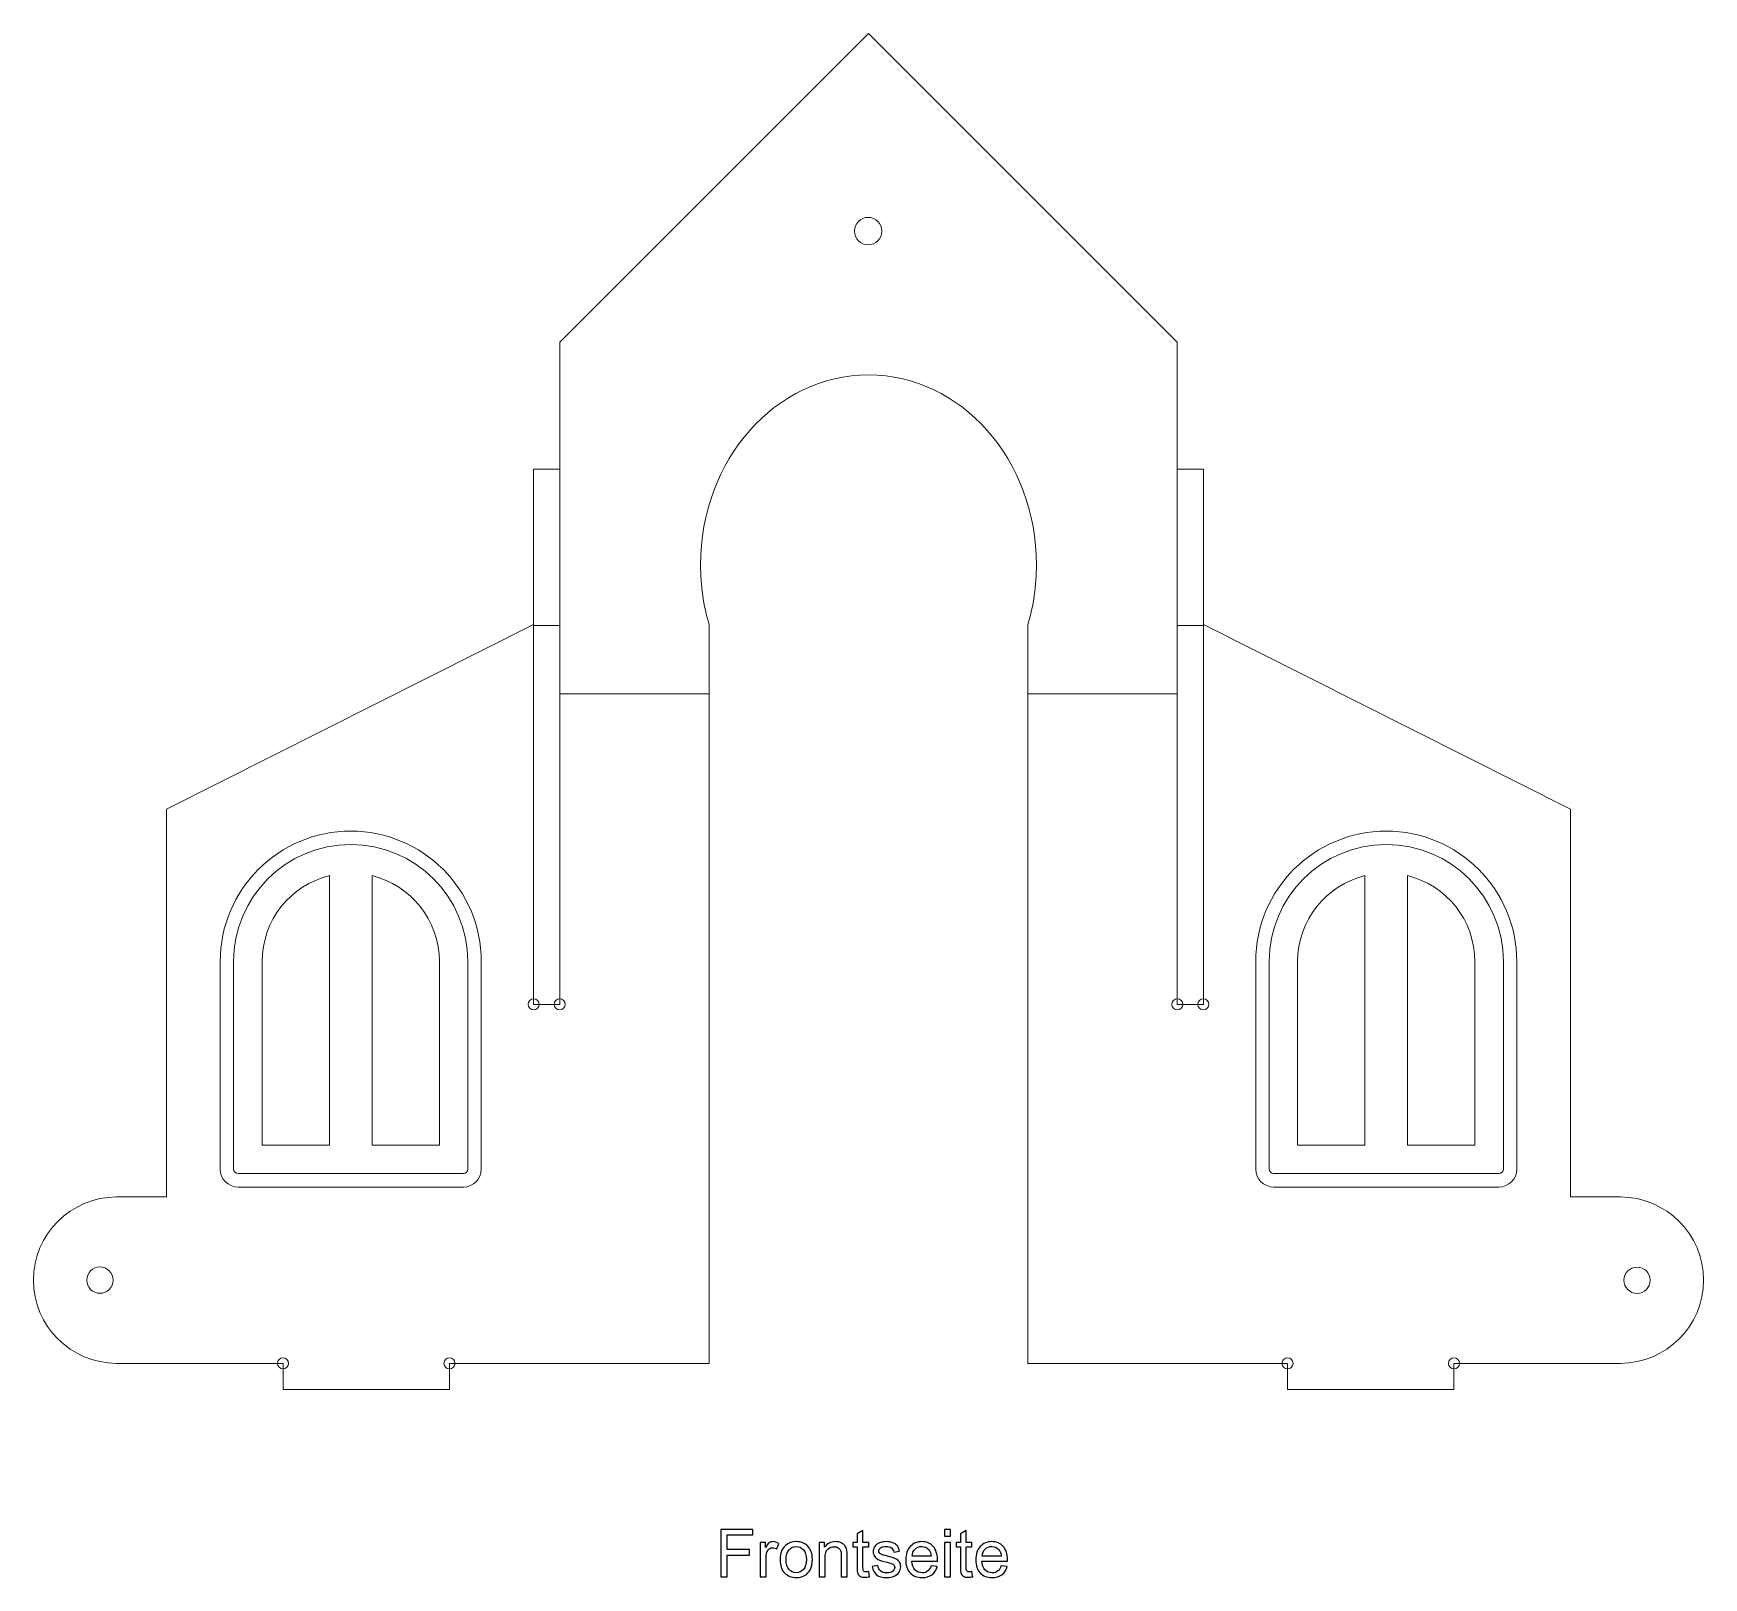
# Model space of a CAD drawing. Header units: millimetres. Extents: x -1415 to 1542, y -991 to 945.
# Drawn here: x -372.8 to 107, y 496.2 to 939.9 of the extents above; entities that cross this region are included whole.
import ezdxf

# ---------------------------------------------------------------- set-up
doc = ezdxf.new("R2010")
doc.units = ezdxf.units.MM
doc.header["$MEASUREMENT"] = 0
doc.layers.add('Ebene 1', color=7, linetype='Continuous')

msp = doc.modelspace()

# ---------------------------------------------------------------- linework, layer by layer
at = {"layer": 'Ebene 1', "color": 250, "lineweight": 5}
msp.add_open_spline([(-132.8615, 939.8807), (-132.8615, 939.8807), (-132.8615, 939.8807), (-132.8615, 939.8807), (-132.8615, 939.8807), (-132.8615, 939.8807), (-44.1574, 851.1766), (-44.1574, 851.1766), (-44.1574, 851.1766), (-44.1574, 851.1766), (-44.1574, 660.9067), (-44.1574, 660.9067), (-44.1574, 660.9067), (-44.1574, 660.9067), (-36.6571, 660.9067), (-36.6571, 660.9067), (-36.6571, 660.9067), (-36.6571, 660.9067), (-36.6571, 770.0503), (-36.6571, 770.0503), (-36.6571, 770.0503), (-36.6571, 770.0503), (68.8117, 716.9785), (68.8117, 716.9785), (68.8117, 716.9785), (68.8117, 716.9785), (68.8117, 605.5753), (68.8117, 605.5753), (68.8117, 605.5753), (68.8117, 605.5753), (83.1415, 605.5753), (83.1415, 605.5753), (83.1415, 605.5753), (96.308, 605.5753), (107.0473, 594.836), (107.0473, 581.6689), (107.0473, 581.6689), (107.0473, 581.6689), (107.0473, 581.6689), (107.0473, 581.6689), (107.0473, 581.6689), (107.0473, 568.5019), (96.308, 557.7623), (83.1415, 557.7623), (83.1415, 557.7623), (83.1415, 557.7623), (35.3291, 557.7623), (35.3291, 557.7623), (35.3291, 557.7623), (35.3291, 557.7623), (35.3291, 550.2622), (35.3291, 550.2622), (35.3291, 550.2622), (35.3291, 550.2622), (-12.4835, 550.2622), (-12.4835, 550.2622), (-12.4835, 550.2622), (-12.4835, 550.2622), (-12.4835, 557.7623), (-12.4835, 557.7623), (-12.4835, 557.7623), (-12.4835, 557.7623), (-87.0514, 557.7623), (-87.0514, 557.7623), (-87.0514, 557.7623), (-87.0514, 557.7623), (-87.0514, 770.0503), (-87.0514, 770.0503), (-87.0514, 770.0503), (-85.4746, 775.4429), (-84.6176, 781.2071), (-84.6176, 787.1978), (-84.6176, 787.1978), (-84.6176, 817.3354), (-106.2218, 841.7764), (-132.8615, 841.7764), (-132.8615, 841.7764), (-159.5014, 841.7764), (-181.1056, 817.3354), (-181.1056, 787.1978), (-181.1056, 787.1978), (-181.1056, 781.2071), (-180.2494, 775.4429), (-178.6718, 770.0503), (-178.6718, 770.0503), (-178.6718, 770.0503), (-178.6718, 557.7623), (-178.6718, 557.7623), (-178.6718, 557.7623), (-178.6718, 557.7623), (-253.2397, 557.7623), (-253.2397, 557.7623), (-253.2397, 557.7623), (-253.2397, 557.7623), (-253.2397, 550.2622), (-253.2397, 550.2622), (-253.2397, 550.2622), (-253.2397, 550.2622), (-301.052, 550.2622), (-301.052, 550.2622), (-301.052, 550.2622), (-301.052, 550.2622), (-301.052, 557.7623), (-301.052, 557.7623), (-301.052, 557.7623), (-301.052, 557.7623), (-348.865, 557.7623), (-348.865, 557.7623), (-348.865, 557.7623), (-362.0321, 557.7623), (-372.7714, 568.5019), (-372.7714, 581.6689), (-372.7714, 581.6689), (-372.7714, 581.6689), (-372.7714, 581.6689), (-372.7714, 581.6689), (-372.7714, 581.6689), (-372.7714, 594.836), (-362.0321, 605.5753), (-348.865, 605.5753), (-348.865, 605.5753), (-348.865, 605.5753), (-334.5353, 605.5753), (-334.5353, 605.5753), (-334.5353, 605.5753), (-334.5353, 605.5753), (-334.5353, 716.9785), (-334.5353, 716.9785), (-334.5353, 716.9785), (-334.5353, 716.9785), (-229.0663, 770.0503), (-229.0663, 770.0503), (-229.0663, 770.0503), (-229.0663, 770.0503), (-229.0663, 660.9067), (-229.0663, 660.9067), (-229.0663, 660.9067), (-229.0663, 660.9067), (-221.5667, 660.9067), (-221.5667, 660.9067), (-221.5667, 660.9067), (-221.5667, 660.9067), (-221.5667, 851.1755), (-221.5667, 851.1755), (-221.5667, 851.1755), (-221.5667, 851.1755), (-132.8615, 939.8807), (-132.8615, 939.8807)], degree=3, knots=[0, 0, 0, 0, 0.02702703, 0.02702703, 0.02702703, 0.02702703, 0.05405405, 0.05405405, 0.05405405, 0.05405405, 0.08108108, 0.08108108, 0.08108108, 0.08108108, 0.10810811, 0.10810811, 0.10810811, 0.10810811, 0.13513514, 0.13513514, 0.13513514, 0.13513514, 0.16216216, 0.16216216, 0.16216216, 0.16216216, 0.18918919, 0.18918919, 0.18918919, 0.18918919, 0.21621622, 0.21621622, 0.21621622, 0.21621622, 0.24324324, 0.24324324, 0.24324324, 0.24324324, 0.27027027, 0.27027027, 0.27027027, 0.27027027, 0.2972973, 0.2972973, 0.2972973, 0.2972973, 0.32432432, 0.32432432, 0.32432432, 0.32432432, 0.35135135, 0.35135135, 0.35135135, 0.35135135, 0.37837838, 0.37837838, 0.37837838, 0.37837838, 0.40540541, 0.40540541, 0.40540541, 0.40540541, 0.43243243, 0.43243243, 0.43243243, 0.43243243, 0.45945946, 0.45945946, 0.45945946, 0.45945946, 0.48648649, 0.48648649, 0.48648649, 0.48648649, 0.51351351, 0.51351351, 0.51351351, 0.51351351, 0.54054054, 0.54054054, 0.54054054, 0.54054054, 0.56756757, 0.56756757, 0.56756757, 0.56756757, 0.59459459, 0.59459459, 0.59459459, 0.59459459, 0.62162162, 0.62162162, 0.62162162, 0.62162162, 0.64864865, 0.64864865, 0.64864865, 0.64864865, 0.67567568, 0.67567568, 0.67567568, 0.67567568, 0.7027027, 0.7027027, 0.7027027, 0.7027027, 0.72972973, 0.72972973, 0.72972973, 0.72972973, 0.75675676, 0.75675676, 0.75675676, 0.75675676, 0.78378378, 0.78378378, 0.78378378, 0.78378378, 0.81081081, 0.81081081, 0.81081081, 0.81081081, 0.83783784, 0.83783784, 0.83783784, 0.83783784, 0.86486486, 0.86486486, 0.86486486, 0.86486486, 0.89189189, 0.89189189, 0.89189189, 0.89189189, 0.91891892, 0.91891892, 0.91891892, 0.91891892, 0.94594595, 0.94594595, 0.94594595, 0.94594595, 0.97297297, 0.97297297, 0.97297297, 0.97297297, 1, 1, 1, 1], dxfattribs=at)
at = {"layer": 'Ebene 1', "color": 3, "lineweight": 5}
msp.add_open_spline([(-132.8615, 939.8807), (-132.8615, 939.8807), (-132.8615, 939.8807), (-132.8615, 939.8807), (-132.8615, 939.8807), (-132.8615, 939.8807), (-44.1574, 851.1766), (-44.1574, 851.1766), (-44.1574, 851.1766), (-44.1574, 851.1766), (-44.1574, 814.7175), (-44.1574, 814.7175), (-44.1574, 814.7175), (-44.1574, 814.7175), (-36.6572, 814.7175), (-36.6572, 814.7175), (-36.6572, 814.7175), (-36.6572, 814.7175), (-36.6572, 769.7173), (-36.6572, 769.7173), (-36.6572, 769.7173), (-36.6572, 769.7173), (-44.1574, 769.7173), (-44.1574, 769.7173), (-44.1574, 769.7173), (-44.1574, 769.7173), (-44.1574, 750.1156), (-44.1574, 750.1156), (-44.1574, 750.1156), (-44.1574, 750.1156), (-87.0514, 750.1156), (-87.0514, 750.1156), (-87.0514, 750.1156), (-87.0514, 750.1156), (-87.0514, 770.0503), (-87.0514, 770.0503), (-87.0514, 770.0503), (-85.4746, 775.4429), (-84.6176, 781.2071), (-84.6176, 787.1978), (-84.6176, 787.1978), (-84.6176, 817.3354), (-106.2218, 841.7764), (-132.8615, 841.7764), (-132.8615, 841.7764), (-159.5014, 841.7764), (-181.1056, 817.3354), (-181.1056, 787.1978), (-181.1056, 787.1978), (-181.1056, 781.2071), (-180.2494, 775.4429), (-178.6718, 770.0503), (-178.6718, 770.0503), (-178.6718, 770.0503), (-178.6718, 750.1156), (-178.6718, 750.1156), (-178.6718, 750.1156), (-178.6718, 750.1156), (-221.5667, 750.1156), (-221.5667, 750.1156), (-221.5667, 750.1156), (-221.5667, 750.1156), (-221.5667, 769.7173), (-221.5667, 769.7173), (-221.5667, 769.7173), (-221.5667, 769.7173), (-229.067, 769.7173), (-229.067, 769.7173), (-229.067, 769.7173), (-229.067, 769.7173), (-229.067, 814.7175), (-229.067, 814.7175), (-229.067, 814.7175), (-229.067, 814.7175), (-221.5667, 814.7175), (-221.5667, 814.7175), (-221.5667, 814.7175), (-221.5667, 814.7175), (-221.5667, 851.1755), (-221.5667, 851.1755), (-221.5667, 851.1755), (-221.5667, 851.1755), (-132.8615, 939.8807), (-132.8615, 939.8807)], degree=3, knots=[0, 0, 0, 0, 0.04761905, 0.04761905, 0.04761905, 0.04761905, 0.0952381, 0.0952381, 0.0952381, 0.0952381, 0.14285714, 0.14285714, 0.14285714, 0.14285714, 0.19047619, 0.19047619, 0.19047619, 0.19047619, 0.23809524, 0.23809524, 0.23809524, 0.23809524, 0.28571429, 0.28571429, 0.28571429, 0.28571429, 0.33333333, 0.33333333, 0.33333333, 0.33333333, 0.38095238, 0.38095238, 0.38095238, 0.38095238, 0.42857143, 0.42857143, 0.42857143, 0.42857143, 0.47619048, 0.47619048, 0.47619048, 0.47619048, 0.52380952, 0.52380952, 0.52380952, 0.52380952, 0.57142857, 0.57142857, 0.57142857, 0.57142857, 0.61904762, 0.61904762, 0.61904762, 0.61904762, 0.66666667, 0.66666667, 0.66666667, 0.66666667, 0.71428571, 0.71428571, 0.71428571, 0.71428571, 0.76190476, 0.76190476, 0.76190476, 0.76190476, 0.80952381, 0.80952381, 0.80952381, 0.80952381, 0.85714286, 0.85714286, 0.85714286, 0.85714286, 0.9047619, 0.9047619, 0.9047619, 0.9047619, 0.95238095, 0.95238095, 0.95238095, 0.95238095, 1, 1, 1, 1], dxfattribs=at)
at = {"layer": 'Ebene 1', "color": 22, "lineweight": 5}
for points in [[(-129.0323, 883.0796), (-129.0365, 880.9054), (-130.8031, 879.1455), (-132.9773, 879.1496), (-132.9773, 879.1496), (-135.1516, 879.1538), (-136.9115, 880.9204), (-136.9073, 883.0946), (-136.9073, 883.0946), (-136.9032, 885.2689), (-135.1366, 887.0288), (-132.9623, 887.0246), (-132.9623, 887.0246), (-130.7881, 887.0205), (-129.0282, 885.2539), (-129.0323, 883.0796)], [(-349.8655, 581.669), (-349.8655, 579.5777), (-351.5616, 577.8815), (-353.653, 577.8815), (-353.653, 577.8815), (-355.7444, 577.8815), (-357.4405, 579.5777), (-357.4405, 581.669), (-357.4405, 581.669), (-357.4405, 583.7603), (-355.7444, 585.4565), (-353.653, 585.4565), (-353.653, 585.4565), (-351.5616, 585.4565), (-349.8655, 583.7603), (-349.8655, 581.669)], [(84.1417, 581.6279), (84.1417, 579.5366), (85.8377, 577.8404), (87.9292, 577.8404), (87.9292, 577.8404), (90.0206, 577.8404), (91.7167, 579.5366), (91.7167, 581.6279), (91.7167, 581.6279), (91.7167, 583.7193), (90.0206, 585.4154), (87.9292, 585.4154), (87.9292, 585.4154), (85.8377, 585.4154), (84.1417, 583.7193), (84.1417, 581.6279)]]:
    msp.add_open_spline(points, degree=3, knots=[0, 0, 0, 0, 0.25, 0.25, 0.25, 0.25, 0.5, 0.5, 0.5, 0.5, 0.75, 0.75, 0.75, 0.75, 1, 1, 1, 1], dxfattribs=at)
at = {"layer": 'Ebene 1', "color": 114, "lineweight": 5}
for points in [[(-319.1084, 672.8378), (-319.1084, 672.8378), (-319.1088, 672.8452), (-319.1088, 672.8452), (-319.1088, 672.8452), (-319.1088, 672.8452), (-319.1088, 673.1906), (-319.1088, 673.1906), (-319.1088, 673.1906), (-319.1088, 693.8938), (-302.3122, 710.6904), (-281.609, 710.6904), (-281.609, 710.6904), (-260.9054, 710.6904), (-244.1092, 693.8942), (-244.1092, 673.1906), (-244.1092, 673.1906), (-244.1092, 673.1906), (-244.1088, 613.5565), (-244.1088, 613.5565), (-244.1088, 613.5565), (-244.1088, 610.7215), (-246.4127, 608.4172), (-249.2477, 608.4172), (-249.2477, 608.4172), (-249.2477, 608.4172), (-313.9696, 608.4172), (-313.9696, 608.4172), (-313.9696, 608.4172), (-316.8045, 608.4172), (-319.1084, 610.7211), (-319.1084, 613.5561), (-319.1084, 613.5561), (-319.1084, 613.5561), (-319.1084, 672.8378), (-319.1084, 672.8378)], [(-21.6151, 672.8378), (-21.6151, 672.8378), (-21.6154, 672.8452), (-21.6154, 672.8452), (-21.6154, 672.8452), (-21.6154, 672.8452), (-21.6154, 673.1906), (-21.6154, 673.1906), (-21.6154, 673.1906), (-21.6154, 693.8939), (-4.8189, 710.6904), (15.8844, 710.6904), (15.8844, 710.6904), (36.5879, 710.6904), (53.3842, 693.8942), (53.3842, 673.1906), (53.3842, 673.1906), (53.3842, 673.1906), (53.3845, 613.5565), (53.3845, 613.5565), (53.3845, 613.5565), (53.3845, 610.7215), (51.0806, 608.4172), (48.2457, 608.4172), (48.2457, 608.4172), (48.2457, 608.4172), (-16.4762, 608.4172), (-16.4762, 608.4172), (-16.4762, 608.4172), (-19.3111, 608.4172), (-21.6151, 610.7211), (-21.6151, 613.5561), (-21.6151, 613.5561), (-21.6151, 613.5561), (-21.6151, 672.8378), (-21.6151, 672.8378)], [(-315.2542, 672.9392), (-315.2542, 672.9392), (-315.2546, 672.9465), (-315.2546, 672.9465), (-315.2546, 672.9465), (-315.2546, 672.9465), (-315.2546, 673.1906), (-315.2546, 673.1906), (-315.2546, 673.1906), (-315.2546, 691.7665), (-300.1849, 706.8362), (-281.609, 706.8362), (-281.609, 706.8362), (-263.0327, 706.8362), (-247.9634, 691.7669), (-247.9634, 673.1906), (-247.9634, 673.1906), (-247.9634, 673.1906), (-247.963, 613.5565), (-247.963, 613.5565), (-247.963, 613.5565), (-247.963, 612.8489), (-248.54, 612.2715), (-249.2477, 612.2715), (-249.2477, 612.2715), (-249.2477, 612.2715), (-313.9695, 612.2715), (-313.9695, 612.2715), (-313.9695, 612.2715), (-314.6772, 612.2715), (-315.2542, 612.8485), (-315.2542, 613.5561), (-315.2542, 613.5561), (-315.2542, 613.5561), (-315.2542, 672.9392), (-315.2542, 672.9392)], [(-17.7609, 672.9392), (-17.7609, 672.9392), (-17.7613, 672.9465), (-17.7613, 672.9465), (-17.7613, 672.9465), (-17.7613, 672.9465), (-17.7613, 673.1906), (-17.7613, 673.1906), (-17.7613, 673.1906), (-17.7613, 691.7665), (-2.6916, 706.8362), (15.8843, 706.8362), (15.8843, 706.8362), (34.4606, 706.8362), (49.5299, 691.7669), (49.5299, 673.1906), (49.5299, 673.1906), (49.5299, 673.1906), (49.5303, 613.5565), (49.5303, 613.5565), (49.5303, 613.5565), (49.5303, 612.8489), (48.9533, 612.2715), (48.2457, 612.2715), (48.2457, 612.2715), (48.2457, 612.2715), (-16.4762, 612.2715), (-16.4762, 612.2715), (-16.4762, 612.2715), (-17.1839, 612.2715), (-17.7609, 612.8485), (-17.7609, 613.5561), (-17.7609, 613.5561), (-17.7609, 613.5561), (-17.7609, 672.9392), (-17.7609, 672.9392)]]:
    msp.add_open_spline(points, degree=3, knots=[0, 0, 0, 0, 0.11111111, 0.11111111, 0.11111111, 0.11111111, 0.22222222, 0.22222222, 0.22222222, 0.22222222, 0.33333333, 0.33333333, 0.33333333, 0.33333333, 0.44444444, 0.44444444, 0.44444444, 0.44444444, 0.55555556, 0.55555556, 0.55555556, 0.55555556, 0.66666667, 0.66666667, 0.66666667, 0.66666667, 0.77777778, 0.77777778, 0.77777778, 0.77777778, 0.88888889, 0.88888889, 0.88888889, 0.88888889, 1, 1, 1, 1], dxfattribs=at)
at = {"layer": 'Ebene 1', "color": 7, "lineweight": 5}
for points, knots in [([(-307.0639, 620.4617), (-307.0639, 620.4617), (-287.7514, 620.4617), (-287.7514, 620.4617), (-287.7514, 620.4617), (-287.7514, 620.4617), (-287.7514, 697.8973), (-287.7514, 697.8973), (-287.7514, 697.8973), (-298.8405, 695.1487), (-307.0643, 685.1284), (-307.0643, 673.1906), (-307.0643, 673.1906), (-307.0643, 673.1906), (-307.0639, 673.1665), (-307.0639, 673.1665), (-307.0639, 673.1665), (-307.0639, 673.1665), (-307.0639, 620.4617), (-307.0639, 620.4617)], [0, 0, 0, 0, 0.2, 0.2, 0.2, 0.2, 0.4, 0.4, 0.4, 0.4, 0.6, 0.6, 0.6, 0.6, 0.8, 0.8, 0.8, 0.8, 1, 1, 1, 1]), ([(-275.4659, 620.4617), (-275.4659, 620.4617), (-256.1533, 620.4617), (-256.1533, 620.4617), (-256.1533, 620.4617), (-256.1533, 620.4617), (-256.1537, 673.1906), (-256.1537, 673.1906), (-256.1537, 673.1906), (-256.1537, 685.128), (-264.3776, 695.1467), (-275.4659, 697.8966), (-275.4659, 697.8966), (-275.4659, 697.8966), (-275.4659, 620.4617), (-275.4659, 620.4617)], [0, 0, 0, 0, 0.25, 0.25, 0.25, 0.25, 0.5, 0.5, 0.5, 0.5, 0.75, 0.75, 0.75, 0.75, 1, 1, 1, 1]), ([(-9.5706, 620.4617), (-9.5706, 620.4617), (9.742, 620.4617), (9.742, 620.4617), (9.742, 620.4617), (9.742, 620.4617), (9.742, 697.8974), (9.742, 697.8974), (9.742, 697.8974), (-1.3472, 695.1487), (-9.571, 685.1283), (-9.571, 673.1906), (-9.571, 673.1906), (-9.571, 673.1906), (-9.5706, 673.1665), (-9.5706, 673.1665), (-9.5706, 673.1665), (-9.5706, 673.1665), (-9.5706, 620.4617), (-9.5706, 620.4617)], [0, 0, 0, 0, 0.2, 0.2, 0.2, 0.2, 0.4, 0.4, 0.4, 0.4, 0.6, 0.6, 0.6, 0.6, 0.8, 0.8, 0.8, 0.8, 1, 1, 1, 1]), ([(22.0274, 620.4617), (22.0274, 620.4617), (41.34, 620.4617), (41.34, 620.4617), (41.34, 620.4617), (41.34, 620.4617), (41.3396, 673.1906), (41.3396, 673.1906), (41.3396, 673.1906), (41.3396, 685.1279), (33.1158, 695.1467), (22.0274, 697.8965), (22.0274, 697.8965), (22.0274, 697.8965), (22.0274, 620.4617), (22.0274, 620.4617)], [0, 0, 0, 0, 0.25, 0.25, 0.25, 0.25, 0.5, 0.5, 0.5, 0.5, 0.75, 0.75, 0.75, 0.75, 1, 1, 1, 1])]:
    msp.add_open_spline(points, degree=3, knots=knots, dxfattribs=at)
at = {"layer": 'Ebene 1', "color": 2, "lineweight": 5}
for points in [[(-229.0663, 662.4989), (-228.1871, 662.4989), (-227.4741, 661.7858), (-227.4741, 660.9067), (-227.4741, 660.9067), (-227.4741, 660.0275), (-228.1871, 659.3145), (-229.0663, 659.3145), (-229.0663, 659.3145), (-229.9454, 659.3145), (-230.6585, 660.0275), (-230.6585, 660.9067), (-230.6585, 660.9067), (-230.6585, 661.7858), (-229.9454, 662.4989), (-229.0663, 662.4989)], [(-221.5667, 662.4989), (-220.6875, 662.4989), (-219.9746, 661.7858), (-219.9746, 660.9067), (-219.9746, 660.9067), (-219.9746, 660.0275), (-220.6875, 659.3145), (-221.5667, 659.3145), (-221.5667, 659.3145), (-222.4459, 659.3145), (-223.1588, 660.0275), (-223.1588, 660.9067), (-223.1588, 660.9067), (-223.1588, 661.7858), (-222.4459, 662.4989), (-221.5667, 662.4989)], [(-44.1574, 662.4989), (-43.2782, 662.4989), (-42.5652, 661.7858), (-42.5652, 660.9067), (-42.5652, 660.9067), (-42.5652, 660.0275), (-43.2782, 659.3145), (-44.1574, 659.3145), (-44.1574, 659.3145), (-45.0366, 659.3145), (-45.7496, 660.0275), (-45.7496, 660.9067), (-45.7496, 660.9067), (-45.7496, 661.7858), (-45.0366, 662.4989), (-44.1574, 662.4989)], [(-36.6576, 662.4992), (-35.7784, 662.4992), (-35.0654, 661.7861), (-35.0654, 660.907), (-35.0654, 660.907), (-35.0654, 660.0278), (-35.7784, 659.3148), (-36.6576, 659.3148), (-36.6576, 659.3148), (-37.5368, 659.3148), (-38.2497, 660.0278), (-38.2497, 660.907), (-38.2497, 660.907), (-38.2497, 661.7861), (-37.5368, 662.4992), (-36.6576, 662.4992)], [(-301.052, 556.1702), (-301.9312, 556.1702), (-302.6442, 556.8832), (-302.6442, 557.7623), (-302.6442, 557.7623), (-302.6442, 558.6413), (-301.9312, 559.3545), (-301.052, 559.3545), (-301.052, 559.3545), (-300.1728, 559.3545), (-299.4598, 558.6413), (-299.4598, 557.7623), (-299.4598, 557.7623), (-299.4598, 556.8832), (-300.1728, 556.1702), (-301.052, 556.1702)], [(-253.2396, 556.1702), (-254.1187, 556.1702), (-254.8317, 556.8832), (-254.8317, 557.7624), (-254.8317, 557.7624), (-254.8317, 558.6416), (-254.1187, 559.3545), (-253.2396, 559.3545), (-253.2396, 559.3545), (-252.3604, 559.3545), (-251.6474, 558.6416), (-251.6474, 557.7624), (-251.6474, 557.7624), (-251.6474, 556.8832), (-252.3604, 556.1702), (-253.2396, 556.1702)], [(-12.4833, 556.1702), (-13.3625, 556.1702), (-14.0755, 556.8832), (-14.0755, 557.7623), (-14.0755, 557.7623), (-14.0755, 558.6413), (-13.3625, 559.3545), (-12.4833, 559.3545), (-12.4833, 559.3545), (-11.6042, 559.3545), (-10.8912, 558.6413), (-10.8912, 557.7623), (-10.8912, 557.7623), (-10.8912, 556.8832), (-11.6042, 556.1702), (-12.4833, 556.1702)], [(35.3293, 556.1702), (34.4501, 556.1702), (33.7371, 556.8832), (33.7371, 557.7624), (33.7371, 557.7624), (33.7371, 558.6416), (34.4501, 559.3545), (35.3293, 559.3545), (35.3293, 559.3545), (36.2084, 559.3545), (36.9214, 558.6416), (36.9214, 557.7624), (36.9214, 557.7624), (36.9214, 556.8832), (36.2084, 556.1702), (35.3293, 556.1702)]]:
    msp.add_open_spline(points, degree=3, knots=[0, 0, 0, 0, 0.25, 0.25, 0.25, 0.25, 0.5, 0.5, 0.5, 0.5, 0.75, 0.75, 0.75, 0.75, 1, 1, 1, 1], dxfattribs=at)
at = {"layer": 'Ebene 1', "color": 1}
for points, knots in [([(-175.2929, 496.4251), (-175.2929, 496.4251), (-175.2929, 510.0617), (-175.2929, 510.0617), (-175.2929, 510.0617), (-175.2929, 510.0617), (-166.0917, 510.0617), (-166.0917, 510.0617), (-166.0917, 510.0617), (-166.0917, 510.0617), (-166.0917, 508.452), (-166.0917, 508.452), (-166.0917, 508.452), (-166.0917, 508.452), (-173.4863, 508.452), (-173.4863, 508.452), (-173.4863, 508.452), (-173.4863, 508.452), (-173.4863, 504.2292), (-173.4863, 504.2292), (-173.4863, 504.2292), (-173.4863, 504.2292), (-167.0887, 504.2292), (-167.0887, 504.2292), (-167.0887, 504.2292), (-167.0887, 504.2292), (-167.0887, 502.6195), (-167.0887, 502.6195), (-167.0887, 502.6195), (-167.0887, 502.6195), (-173.4863, 502.6195), (-173.4863, 502.6195), (-173.4863, 502.6195), (-173.4863, 502.6195), (-173.4863, 496.4251), (-173.4863, 496.4251), (-173.4863, 496.4251), (-173.4863, 496.4251), (-175.2929, 496.4251), (-175.2929, 496.4251)], [0, 0, 0, 0, 0.1, 0.1, 0.1, 0.1, 0.2, 0.2, 0.2, 0.2, 0.3, 0.3, 0.3, 0.3, 0.4, 0.4, 0.4, 0.4, 0.5, 0.5, 0.5, 0.5, 0.6, 0.6, 0.6, 0.6, 0.7, 0.7, 0.7, 0.7, 0.8, 0.8, 0.8, 0.8, 0.9, 0.9, 0.9, 0.9, 1, 1, 1, 1]), ([(-132.7733, 497.9237), (-132.7733, 497.9237), (-132.532, 496.4441), (-132.532, 496.4441), (-132.532, 496.4441), (-133.0019, 496.3457), (-133.4242, 496.2949), (-133.7957, 496.2949), (-133.7957, 496.2949), (-134.4053, 496.2949), (-134.8751, 496.3901), (-135.2117, 496.5839), (-135.2117, 496.5839), (-135.545, 496.7744), (-135.78, 497.0283), (-135.9165, 497.3426), (-135.9165, 497.3426), (-136.0531, 497.6538), (-136.1229, 498.3142), (-136.1229, 499.3175), (-136.1229, 499.3175), (-136.1229, 499.3175), (-136.1229, 505.0007), (-136.1229, 505.0007), (-136.1229, 505.0007), (-136.1229, 505.0007), (-137.3516, 505.0007), (-137.3516, 505.0007), (-137.3516, 505.0007), (-137.3516, 505.0007), (-137.3516, 506.3025), (-137.3516, 506.3025), (-137.3516, 506.3025), (-137.3516, 506.3025), (-136.1229, 506.3025), (-136.1229, 506.3025), (-136.1229, 506.3025), (-136.1229, 506.3025), (-136.1229, 508.7504), (-136.1229, 508.7504), (-136.1229, 508.7504), (-136.1229, 508.7504), (-134.456, 509.7537), (-134.456, 509.7537), (-134.456, 509.7537), (-134.456, 509.7537), (-134.456, 506.3025), (-134.456, 506.3025), (-134.456, 506.3025), (-134.456, 506.3025), (-132.7733, 506.3025), (-132.7733, 506.3025), (-132.7733, 506.3025), (-132.7733, 506.3025), (-132.7733, 505.0007), (-132.7733, 505.0007), (-132.7733, 505.0007), (-132.7733, 505.0007), (-134.456, 505.0007), (-134.456, 505.0007), (-134.456, 505.0007), (-134.456, 505.0007), (-134.456, 499.2254), (-134.456, 499.2254), (-134.456, 499.2254), (-134.456, 498.746), (-134.4275, 498.4412), (-134.3703, 498.3047), (-134.3703, 498.3047), (-134.31, 498.1682), (-134.2148, 498.0602), (-134.0814, 497.9777), (-134.0814, 497.9777), (-133.9481, 497.8983), (-133.7576, 497.857), (-133.5099, 497.857), (-133.5099, 497.857), (-133.3226, 497.857), (-133.0781, 497.8793), (-132.7733, 497.9237)], [0, 0, 0, 0, 0.05, 0.05, 0.05, 0.05, 0.1, 0.1, 0.1, 0.1, 0.15, 0.15, 0.15, 0.15, 0.2, 0.2, 0.2, 0.2, 0.25, 0.25, 0.25, 0.25, 0.3, 0.3, 0.3, 0.3, 0.35, 0.35, 0.35, 0.35, 0.4, 0.4, 0.4, 0.4, 0.45, 0.45, 0.45, 0.45, 0.5, 0.5, 0.5, 0.5, 0.55, 0.55, 0.55, 0.55, 0.6, 0.6, 0.6, 0.6, 0.65, 0.65, 0.65, 0.65, 0.7, 0.7, 0.7, 0.7, 0.75, 0.75, 0.75, 0.75, 0.8, 0.8, 0.8, 0.8, 0.85, 0.85, 0.85, 0.85, 0.9, 0.9, 0.9, 0.9, 0.95, 0.95, 0.95, 0.95, 1, 1, 1, 1]), ([(-111.0086, 508.1345), (-111.0086, 508.1345), (-111.0086, 510.0617), (-111.0086, 510.0617), (-111.0086, 510.0617), (-111.0086, 510.0617), (-109.3322, 510.0617), (-109.3322, 510.0617), (-109.3322, 510.0617), (-109.3322, 510.0617), (-109.3322, 508.1345), (-109.3322, 508.1345), (-109.3322, 508.1345), (-109.3322, 508.1345), (-111.0086, 508.1345), (-111.0086, 508.1345)], [0, 0, 0, 0, 0.25, 0.25, 0.25, 0.25, 0.5, 0.5, 0.5, 0.5, 0.75, 0.75, 0.75, 0.75, 1, 1, 1, 1]), ([(-103.1283, 497.9237), (-103.1283, 497.9237), (-102.887, 496.4441), (-102.887, 496.4441), (-102.887, 496.4441), (-103.3569, 496.3457), (-103.7792, 496.2949), (-104.1507, 496.2949), (-104.1507, 496.2949), (-104.7603, 496.2949), (-105.2302, 496.3901), (-105.5667, 496.5839), (-105.5667, 496.5839), (-105.9001, 496.7744), (-106.1351, 497.0283), (-106.2716, 497.3426), (-106.2716, 497.3426), (-106.4081, 497.6538), (-106.478, 498.3142), (-106.478, 499.3175), (-106.478, 499.3175), (-106.478, 499.3175), (-106.478, 505.0007), (-106.478, 505.0007), (-106.478, 505.0007), (-106.478, 505.0007), (-107.7067, 505.0007), (-107.7067, 505.0007), (-107.7067, 505.0007), (-107.7067, 505.0007), (-107.7067, 506.3025), (-107.7067, 506.3025), (-107.7067, 506.3025), (-107.7067, 506.3025), (-106.478, 506.3025), (-106.478, 506.3025), (-106.478, 506.3025), (-106.478, 506.3025), (-106.478, 508.7504), (-106.478, 508.7504), (-106.478, 508.7504), (-106.478, 508.7504), (-104.8111, 509.7537), (-104.8111, 509.7537), (-104.8111, 509.7537), (-104.8111, 509.7537), (-104.8111, 506.3025), (-104.8111, 506.3025), (-104.8111, 506.3025), (-104.8111, 506.3025), (-103.1283, 506.3025), (-103.1283, 506.3025), (-103.1283, 506.3025), (-103.1283, 506.3025), (-103.1283, 505.0007), (-103.1283, 505.0007), (-103.1283, 505.0007), (-103.1283, 505.0007), (-104.8111, 505.0007), (-104.8111, 505.0007), (-104.8111, 505.0007), (-104.8111, 505.0007), (-104.8111, 499.2254), (-104.8111, 499.2254), (-104.8111, 499.2254), (-104.8111, 498.746), (-104.7825, 498.4412), (-104.7254, 498.3047), (-104.7254, 498.3047), (-104.6651, 498.1682), (-104.5698, 498.0602), (-104.4365, 497.9777), (-104.4365, 497.9777), (-104.3031, 497.8983), (-104.1126, 497.857), (-103.865, 497.857), (-103.865, 497.857), (-103.6776, 497.857), (-103.4331, 497.8793), (-103.1283, 497.9237)], [0, 0, 0, 0, 0.05, 0.05, 0.05, 0.05, 0.1, 0.1, 0.1, 0.1, 0.15, 0.15, 0.15, 0.15, 0.2, 0.2, 0.2, 0.2, 0.25, 0.25, 0.25, 0.25, 0.3, 0.3, 0.3, 0.3, 0.35, 0.35, 0.35, 0.35, 0.4, 0.4, 0.4, 0.4, 0.45, 0.45, 0.45, 0.45, 0.5, 0.5, 0.5, 0.5, 0.55, 0.55, 0.55, 0.55, 0.6, 0.6, 0.6, 0.6, 0.65, 0.65, 0.65, 0.65, 0.7, 0.7, 0.7, 0.7, 0.75, 0.75, 0.75, 0.75, 0.8, 0.8, 0.8, 0.8, 0.85, 0.85, 0.85, 0.85, 0.9, 0.9, 0.9, 0.9, 0.95, 0.95, 0.95, 0.95, 1, 1, 1, 1]), ([(-163.9803, 496.4251), (-163.9803, 496.4251), (-163.9803, 506.3025), (-163.9803, 506.3025), (-163.9803, 506.3025), (-163.9803, 506.3025), (-162.4754, 506.3025), (-162.4754, 506.3025), (-162.4754, 506.3025), (-162.4754, 506.3025), (-162.4754, 504.8071), (-162.4754, 504.8071), (-162.4754, 504.8071), (-162.0912, 505.5056), (-161.7356, 505.9691), (-161.4086, 506.1914), (-161.4086, 506.1914), (-161.0847, 506.4137), (-160.7259, 506.528), (-160.3354, 506.528), (-160.3354, 506.528), (-159.7703, 506.528), (-159.1988, 506.347), (-158.6146, 505.9882), (-158.6146, 505.9882), (-158.6146, 505.9882), (-159.1924, 504.4325), (-159.1924, 504.4325), (-159.1924, 504.4325), (-159.5988, 504.6769), (-160.0084, 504.7976), (-160.418, 504.7976), (-160.418, 504.7976), (-160.7863, 504.7976), (-161.1133, 504.6864), (-161.4054, 504.4673), (-161.4054, 504.4673), (-161.6975, 504.2451), (-161.9039, 503.9403), (-162.0277, 503.5498), (-162.0277, 503.5498), (-162.215, 502.9561), (-162.3071, 502.3052), (-162.3071, 501.5972), (-162.3071, 501.5972), (-162.3071, 501.5972), (-162.3071, 496.4251), (-162.3071, 496.4251), (-162.3071, 496.4251), (-162.3071, 496.4251), (-163.9803, 496.4251), (-163.9803, 496.4251)], [0, 0, 0, 0, 0.07692308, 0.07692308, 0.07692308, 0.07692308, 0.15384615, 0.15384615, 0.15384615, 0.15384615, 0.23076923, 0.23076923, 0.23076923, 0.23076923, 0.30769231, 0.30769231, 0.30769231, 0.30769231, 0.38461538, 0.38461538, 0.38461538, 0.38461538, 0.46153846, 0.46153846, 0.46153846, 0.46153846, 0.53846154, 0.53846154, 0.53846154, 0.53846154, 0.61538462, 0.61538462, 0.61538462, 0.61538462, 0.69230769, 0.69230769, 0.69230769, 0.69230769, 0.76923077, 0.76923077, 0.76923077, 0.76923077, 0.84615385, 0.84615385, 0.84615385, 0.84615385, 0.92307692, 0.92307692, 0.92307692, 0.92307692, 1, 1, 1, 1]), ([(-158.2431, 501.3654), (-158.2431, 503.1942), (-157.7351, 504.5499), (-156.7159, 505.4294), (-156.7159, 505.4294), (-155.8682, 506.1596), (-154.8332, 506.528), (-153.6107, 506.528), (-153.6107, 506.528), (-152.2519, 506.528), (-151.1406, 506.0834), (-150.2802, 505.1912), (-150.2802, 505.1912), (-149.4166, 504.3023), (-148.988, 503.0735), (-148.988, 501.5051), (-148.988, 501.5051), (-148.988, 500.2319), (-149.1785, 499.2318), (-149.5595, 498.5047), (-149.5595, 498.5047), (-149.9405, 497.7745), (-150.4961, 497.2093), (-151.2232, 496.8061), (-151.2232, 496.8061), (-151.9534, 496.4029), (-152.7472, 496.2029), (-153.6107, 496.2029), (-153.6107, 496.2029), (-154.9919, 496.2029), (-156.1095, 496.6442), (-156.9635, 497.5331), (-156.9635, 497.5331), (-157.8176, 498.419), (-158.2431, 499.6953), (-158.2431, 501.3654)], [0, 0, 0, 0, 0.11111111, 0.11111111, 0.11111111, 0.11111111, 0.22222222, 0.22222222, 0.22222222, 0.22222222, 0.33333333, 0.33333333, 0.33333333, 0.33333333, 0.44444444, 0.44444444, 0.44444444, 0.44444444, 0.55555556, 0.55555556, 0.55555556, 0.55555556, 0.66666667, 0.66666667, 0.66666667, 0.66666667, 0.77777778, 0.77777778, 0.77777778, 0.77777778, 0.88888889, 0.88888889, 0.88888889, 0.88888889, 1, 1, 1, 1]), ([(-156.5222, 501.3654), (-156.5222, 500.0986), (-156.246, 499.1524), (-155.6936, 498.5237), (-155.6936, 498.5237), (-155.1411, 497.8919), (-154.4458, 497.5776), (-153.6107, 497.5776), (-153.6107, 497.5776), (-152.7789, 497.5776), (-152.0867, 497.8951), (-151.5343, 498.527), (-151.5343, 498.527), (-150.9851, 499.1588), (-150.7088, 500.1239), (-150.7088, 501.4193), (-150.7088, 501.4193), (-150.7088, 502.6418), (-150.9851, 503.5688), (-151.5407, 504.1975), (-151.5407, 504.1975), (-152.0963, 504.8261), (-152.7853, 505.1405), (-153.6107, 505.1405), (-153.6107, 505.1405), (-154.4458, 505.1405), (-155.1411, 504.8261), (-155.6936, 504.2006), (-155.6936, 504.2006), (-156.246, 503.5752), (-156.5222, 502.629), (-156.5222, 501.3654)], [0, 0, 0, 0, 0.125, 0.125, 0.125, 0.125, 0.25, 0.25, 0.25, 0.25, 0.375, 0.375, 0.375, 0.375, 0.5, 0.5, 0.5, 0.5, 0.625, 0.625, 0.625, 0.625, 0.75, 0.75, 0.75, 0.75, 0.875, 0.875, 0.875, 0.875, 1, 1, 1, 1]), ([(-147.0227, 496.4251), (-147.0227, 496.4251), (-147.0227, 506.3025), (-147.0227, 506.3025), (-147.0227, 506.3025), (-147.0227, 506.3025), (-145.5177, 506.3025), (-145.5177, 506.3025), (-145.5177, 506.3025), (-145.5177, 506.3025), (-145.5177, 504.8992), (-145.5177, 504.8992), (-145.5177, 504.8992), (-144.7907, 505.985), (-143.7429, 506.528), (-142.3745, 506.528), (-142.3745, 506.528), (-141.7775, 506.528), (-141.2315, 506.42), (-140.733, 506.2073), (-140.733, 506.2073), (-140.2313, 505.9913), (-139.8599, 505.712), (-139.6122, 505.3627), (-139.6122, 505.3627), (-139.3614, 505.0166), (-139.19, 504.6039), (-139.0883, 504.1277), (-139.0883, 504.1277), (-139.028, 503.8165), (-138.9962, 503.2736), (-138.9962, 502.4989), (-138.9962, 502.4989), (-138.9962, 502.4989), (-138.9962, 496.4251), (-138.9962, 496.4251), (-138.9962, 496.4251), (-138.9962, 496.4251), (-140.6726, 496.4251), (-140.6726, 496.4251), (-140.6726, 496.4251), (-140.6726, 496.4251), (-140.6726, 502.4354), (-140.6726, 502.4354), (-140.6726, 502.4354), (-140.6726, 503.1148), (-140.7362, 503.626), (-140.8664, 503.9657), (-140.8664, 503.9657), (-140.9965, 504.3023), (-141.2283, 504.5721), (-141.5585, 504.7721), (-141.5585, 504.7721), (-141.8918, 504.9754), (-142.2792, 505.0769), (-142.7269, 505.0769), (-142.7269, 505.0769), (-143.4413, 505.0769), (-144.054, 504.8483), (-144.5747, 504.3975), (-144.5747, 504.3975), (-145.0922, 503.9435), (-145.3494, 503.0862), (-145.3494, 501.8194), (-145.3494, 501.8194), (-145.3494, 501.8194), (-145.3494, 496.4251), (-145.3494, 496.4251), (-145.3494, 496.4251), (-145.3494, 496.4251), (-147.0227, 496.4251), (-147.0227, 496.4251)], [0, 0, 0, 0, 0.05555556, 0.05555556, 0.05555556, 0.05555556, 0.11111111, 0.11111111, 0.11111111, 0.11111111, 0.16666667, 0.16666667, 0.16666667, 0.16666667, 0.22222222, 0.22222222, 0.22222222, 0.22222222, 0.27777778, 0.27777778, 0.27777778, 0.27777778, 0.33333333, 0.33333333, 0.33333333, 0.33333333, 0.38888889, 0.38888889, 0.38888889, 0.38888889, 0.44444444, 0.44444444, 0.44444444, 0.44444444, 0.5, 0.5, 0.5, 0.5, 0.55555556, 0.55555556, 0.55555556, 0.55555556, 0.61111111, 0.61111111, 0.61111111, 0.61111111, 0.66666667, 0.66666667, 0.66666667, 0.66666667, 0.72222222, 0.72222222, 0.72222222, 0.72222222, 0.77777778, 0.77777778, 0.77777778, 0.77777778, 0.83333333, 0.83333333, 0.83333333, 0.83333333, 0.88888889, 0.88888889, 0.88888889, 0.88888889, 0.94444444, 0.94444444, 0.94444444, 0.94444444, 1, 1, 1, 1]), ([(-131.8049, 499.3747), (-131.8049, 499.3747), (-130.1507, 499.635), (-130.1507, 499.635), (-130.1507, 499.635), (-130.0586, 498.9714), (-129.7983, 498.4634), (-129.3728, 498.1079), (-129.3728, 498.1079), (-128.9506, 497.7554), (-128.3568, 497.5776), (-127.5917, 497.5776), (-127.5917, 497.5776), (-126.8233, 497.5776), (-126.2518, 497.7364), (-125.8803, 498.0475), (-125.8803, 498.0475), (-125.5088, 498.3618), (-125.3216, 498.7301), (-125.3216, 499.1492), (-125.3216, 499.1492), (-125.3216, 499.5302), (-125.4866, 499.8255), (-125.8169, 500.0446), (-125.8169, 500.0446), (-126.0455, 500.1938), (-126.617, 500.3811), (-127.5281, 500.6097), (-127.5281, 500.6097), (-128.7537, 500.9209), (-129.6078, 501.1876), (-130.0808, 501.4162), (-130.0808, 501.4162), (-130.5539, 501.6416), (-130.9159, 501.956), (-131.1604, 502.356), (-131.1604, 502.356), (-131.4048, 502.7561), (-131.5286, 503.1974), (-131.5286, 503.68), (-131.5286, 503.68), (-131.5286, 504.1213), (-131.4271, 504.5277), (-131.2238, 504.9023), (-131.2238, 504.9023), (-131.0238, 505.2802), (-130.7476, 505.5913), (-130.4015, 505.8389), (-130.4015, 505.8389), (-130.1412, 506.0294), (-129.7856, 506.1946), (-129.3379, 506.3279), (-129.3379, 506.3279), (-128.8871, 506.4613), (-128.4044, 506.528), (-127.8901, 506.528), (-127.8901, 506.528), (-127.1154, 506.528), (-126.436, 506.4137), (-125.8486, 506.1914), (-125.8486, 506.1914), (-125.2612, 505.9691), (-124.8294, 505.6675), (-124.55, 505.2865), (-124.55, 505.2865), (-124.2706, 504.9023), (-124.0801, 504.3944), (-123.9753, 503.7562), (-123.9753, 503.7562), (-123.9753, 503.7562), (-125.6105, 503.5307), (-125.6105, 503.5307), (-125.6105, 503.5307), (-125.6867, 504.0387), (-125.9026, 504.4356), (-126.2582, 504.7214), (-126.2582, 504.7214), (-126.6137, 505.0071), (-127.1186, 505.15), (-127.7695, 505.15), (-127.7695, 505.15), (-128.5378, 505.15), (-129.0871, 505.023), (-129.4141, 504.769), (-129.4141, 504.769), (-129.7443, 504.515), (-129.9094, 504.2165), (-129.9094, 503.8768), (-129.9094, 503.8768), (-129.9094, 503.6577), (-129.8396, 503.4641), (-129.7031, 503.2895), (-129.7031, 503.2895), (-129.5665, 503.1085), (-129.3538, 502.9624), (-129.0617, 502.8418), (-129.0617, 502.8418), (-128.8934, 502.7814), (-128.4013, 502.6385), (-127.5821, 502.4163), (-127.5821, 502.4163), (-126.3979, 502.0988), (-125.5724, 501.8417), (-125.1056, 501.6384), (-125.1056, 501.6384), (-124.6358, 501.4384), (-124.2674, 501.1431), (-124.0007, 500.759), (-124.0007, 500.759), (-123.734, 500.3748), (-123.6007, 499.8986), (-123.6007, 499.3271), (-123.6007, 499.3271), (-123.6007, 498.7682), (-123.7658, 498.2444), (-124.0896, 497.7491), (-124.0896, 497.7491), (-124.4167, 497.2569), (-124.8866, 496.8759), (-125.4993, 496.6061), (-125.4993, 496.6061), (-126.1121, 496.3362), (-126.8075, 496.2029), (-127.5821, 496.2029), (-127.5821, 496.2029), (-128.868, 496.2029), (-129.8459, 496.4696), (-130.519, 497.003), (-130.519, 497.003), (-131.1921, 497.5364), (-131.6207, 498.3269), (-131.8049, 499.3747)], [0, 0, 0, 0, 0.03030303, 0.03030303, 0.03030303, 0.03030303, 0.06060606, 0.06060606, 0.06060606, 0.06060606, 0.09090909, 0.09090909, 0.09090909, 0.09090909, 0.12121212, 0.12121212, 0.12121212, 0.12121212, 0.15151515, 0.15151515, 0.15151515, 0.15151515, 0.18181818, 0.18181818, 0.18181818, 0.18181818, 0.21212121, 0.21212121, 0.21212121, 0.21212121, 0.24242424, 0.24242424, 0.24242424, 0.24242424, 0.27272727, 0.27272727, 0.27272727, 0.27272727, 0.3030303, 0.3030303, 0.3030303, 0.3030303, 0.33333333, 0.33333333, 0.33333333, 0.33333333, 0.36363636, 0.36363636, 0.36363636, 0.36363636, 0.39393939, 0.39393939, 0.39393939, 0.39393939, 0.42424242, 0.42424242, 0.42424242, 0.42424242, 0.45454545, 0.45454545, 0.45454545, 0.45454545, 0.48484848, 0.48484848, 0.48484848, 0.48484848, 0.51515152, 0.51515152, 0.51515152, 0.51515152, 0.54545455, 0.54545455, 0.54545455, 0.54545455, 0.57575758, 0.57575758, 0.57575758, 0.57575758, 0.60606061, 0.60606061, 0.60606061, 0.60606061, 0.63636364, 0.63636364, 0.63636364, 0.63636364, 0.66666667, 0.66666667, 0.66666667, 0.66666667, 0.6969697, 0.6969697, 0.6969697, 0.6969697, 0.72727273, 0.72727273, 0.72727273, 0.72727273, 0.75757576, 0.75757576, 0.75757576, 0.75757576, 0.78787879, 0.78787879, 0.78787879, 0.78787879, 0.81818182, 0.81818182, 0.81818182, 0.81818182, 0.84848485, 0.84848485, 0.84848485, 0.84848485, 0.87878788, 0.87878788, 0.87878788, 0.87878788, 0.90909091, 0.90909091, 0.90909091, 0.90909091, 0.93939394, 0.93939394, 0.93939394, 0.93939394, 0.96969697, 0.96969697, 0.96969697, 0.96969697, 1, 1, 1, 1]), ([(-114.8504, 499.6064), (-114.8504, 499.6064), (-113.12, 499.3937), (-113.12, 499.3937), (-113.12, 499.3937), (-113.393, 498.3809), (-113.8979, 497.5967), (-114.6345, 497.0378), (-114.6345, 497.0378), (-115.3742, 496.4822), (-116.3172, 496.2029), (-117.4634, 496.2029), (-117.4634, 496.2029), (-118.908, 496.2029), (-120.0542, 496.6473), (-120.8987, 497.5364), (-120.8987, 497.5364), (-121.7465, 498.4253), (-122.1688, 499.6731), (-122.1688, 501.2797), (-122.1688, 501.2797), (-122.1688, 502.9433), (-121.7402, 504.2324), (-120.8861, 505.15), (-120.8861, 505.15), (-120.0288, 506.0675), (-118.9208, 506.528), (-117.5555, 506.528), (-117.5555, 506.528), (-116.2347, 506.528), (-115.1552, 506.0771), (-114.3202, 505.1786), (-114.3202, 505.1786), (-113.482, 504.2801), (-113.0629, 503.0132), (-113.0629, 501.3845), (-113.0629, 501.3845), (-113.0629, 501.2828), (-113.066, 501.1336), (-113.0724, 500.9368), (-113.0724, 500.9368), (-113.0724, 500.9368), (-120.4384, 500.9368), (-120.4384, 500.9368), (-120.4384, 500.9368), (-120.3781, 499.8509), (-120.0701, 499.019), (-119.5176, 498.4444), (-119.5176, 498.4444), (-118.9652, 497.8665), (-118.2794, 497.5776), (-117.4539, 497.5776), (-117.4539, 497.5776), (-116.8411, 497.5776), (-116.3172, 497.7395), (-115.8823, 498.0634), (-115.8823, 498.0634), (-115.4473, 498.3841), (-115.1044, 498.8984), (-114.8504, 499.6064)], [0, 0, 0, 0, 0.06666667, 0.06666667, 0.06666667, 0.06666667, 0.13333333, 0.13333333, 0.13333333, 0.13333333, 0.2, 0.2, 0.2, 0.2, 0.26666667, 0.26666667, 0.26666667, 0.26666667, 0.33333333, 0.33333333, 0.33333333, 0.33333333, 0.4, 0.4, 0.4, 0.4, 0.46666667, 0.46666667, 0.46666667, 0.46666667, 0.53333333, 0.53333333, 0.53333333, 0.53333333, 0.6, 0.6, 0.6, 0.6, 0.66666667, 0.66666667, 0.66666667, 0.66666667, 0.73333333, 0.73333333, 0.73333333, 0.73333333, 0.8, 0.8, 0.8, 0.8, 0.86666667, 0.86666667, 0.86666667, 0.86666667, 0.93333333, 0.93333333, 0.93333333, 0.93333333, 1, 1, 1, 1]), ([(-120.3463, 502.3147), (-120.3463, 502.3147), (-114.8313, 502.3147), (-114.8313, 502.3147), (-114.8313, 502.3147), (-114.9044, 503.1434), (-115.1171, 503.7689), (-115.4632, 504.1816), (-115.4632, 504.1816), (-115.9966, 504.8261), (-116.6887, 505.15), (-117.5364, 505.15), (-117.5364, 505.15), (-118.3048, 505.15), (-118.9525, 504.8928), (-119.4764, 504.3785), (-119.4764, 504.3785), (-120.0002, 503.8641), (-120.2891, 503.1752), (-120.3463, 502.3147)], [0, 0, 0, 0, 0.2, 0.2, 0.2, 0.2, 0.4, 0.4, 0.4, 0.4, 0.6, 0.6, 0.6, 0.6, 0.8, 0.8, 0.8, 0.8, 1, 1, 1, 1]), ([(-111.0086, 496.4251), (-111.0086, 496.4251), (-111.0086, 506.3025), (-111.0086, 506.3025), (-111.0086, 506.3025), (-111.0086, 506.3025), (-109.3322, 506.3025), (-109.3322, 506.3025), (-109.3322, 506.3025), (-109.3322, 506.3025), (-109.3322, 496.4251), (-109.3322, 496.4251), (-109.3322, 496.4251), (-109.3322, 496.4251), (-111.0086, 496.4251), (-111.0086, 496.4251)], [0, 0, 0, 0, 0.25, 0.25, 0.25, 0.25, 0.5, 0.5, 0.5, 0.5, 0.75, 0.75, 0.75, 0.75, 1, 1, 1, 1]), ([(-94.7304, 499.6064), (-94.7304, 499.6064), (-93.0001, 499.3937), (-93.0001, 499.3937), (-93.0001, 499.3937), (-93.2731, 498.3809), (-93.7779, 497.5967), (-94.5146, 497.0378), (-94.5146, 497.0378), (-95.2543, 496.4822), (-96.1973, 496.2029), (-97.3435, 496.2029), (-97.3435, 496.2029), (-98.7881, 496.2029), (-99.9343, 496.6473), (-100.7788, 497.5364), (-100.7788, 497.5364), (-101.6265, 498.4253), (-102.0488, 499.6731), (-102.0488, 501.2797), (-102.0488, 501.2797), (-102.0488, 502.9433), (-101.6202, 504.2324), (-100.7661, 505.15), (-100.7661, 505.15), (-99.9089, 506.0675), (-98.8008, 506.528), (-97.4355, 506.528), (-97.4355, 506.528), (-96.1148, 506.528), (-95.0352, 506.0771), (-94.2002, 505.1786), (-94.2002, 505.1786), (-93.362, 504.2801), (-92.9429, 503.0132), (-92.9429, 501.3845), (-92.9429, 501.3845), (-92.9429, 501.2828), (-92.9461, 501.1336), (-92.9525, 500.9368), (-92.9525, 500.9368), (-92.9525, 500.9368), (-100.3184, 500.9368), (-100.3184, 500.9368), (-100.3184, 500.9368), (-100.2581, 499.8509), (-99.9501, 499.019), (-99.3977, 498.4444), (-99.3977, 498.4444), (-98.8452, 497.8665), (-98.1594, 497.5776), (-97.334, 497.5776), (-97.334, 497.5776), (-96.7211, 497.5776), (-96.1973, 497.7395), (-95.7623, 498.0634), (-95.7623, 498.0634), (-95.3273, 498.3841), (-94.9844, 498.8984), (-94.7304, 499.6064)], [0, 0, 0, 0, 0.06666667, 0.06666667, 0.06666667, 0.06666667, 0.13333333, 0.13333333, 0.13333333, 0.13333333, 0.2, 0.2, 0.2, 0.2, 0.26666667, 0.26666667, 0.26666667, 0.26666667, 0.33333333, 0.33333333, 0.33333333, 0.33333333, 0.4, 0.4, 0.4, 0.4, 0.46666667, 0.46666667, 0.46666667, 0.46666667, 0.53333333, 0.53333333, 0.53333333, 0.53333333, 0.6, 0.6, 0.6, 0.6, 0.66666667, 0.66666667, 0.66666667, 0.66666667, 0.73333333, 0.73333333, 0.73333333, 0.73333333, 0.8, 0.8, 0.8, 0.8, 0.86666667, 0.86666667, 0.86666667, 0.86666667, 0.93333333, 0.93333333, 0.93333333, 0.93333333, 1, 1, 1, 1]), ([(-100.2263, 502.3147), (-100.2263, 502.3147), (-94.7114, 502.3147), (-94.7114, 502.3147), (-94.7114, 502.3147), (-94.7844, 503.1434), (-94.9971, 503.7689), (-95.3432, 504.1816), (-95.3432, 504.1816), (-95.8766, 504.8261), (-96.5687, 505.15), (-97.4165, 505.15), (-97.4165, 505.15), (-98.1848, 505.15), (-98.8325, 504.8928), (-99.3564, 504.3785), (-99.3564, 504.3785), (-99.8803, 503.8641), (-100.1692, 503.1752), (-100.2263, 502.3147)], [0, 0, 0, 0, 0.2, 0.2, 0.2, 0.2, 0.4, 0.4, 0.4, 0.4, 0.6, 0.6, 0.6, 0.6, 0.8, 0.8, 0.8, 0.8, 1, 1, 1, 1])]:
    msp.add_open_spline(points, degree=3, knots=knots, dxfattribs=at)

doc.saveas('drawing.dxf')
